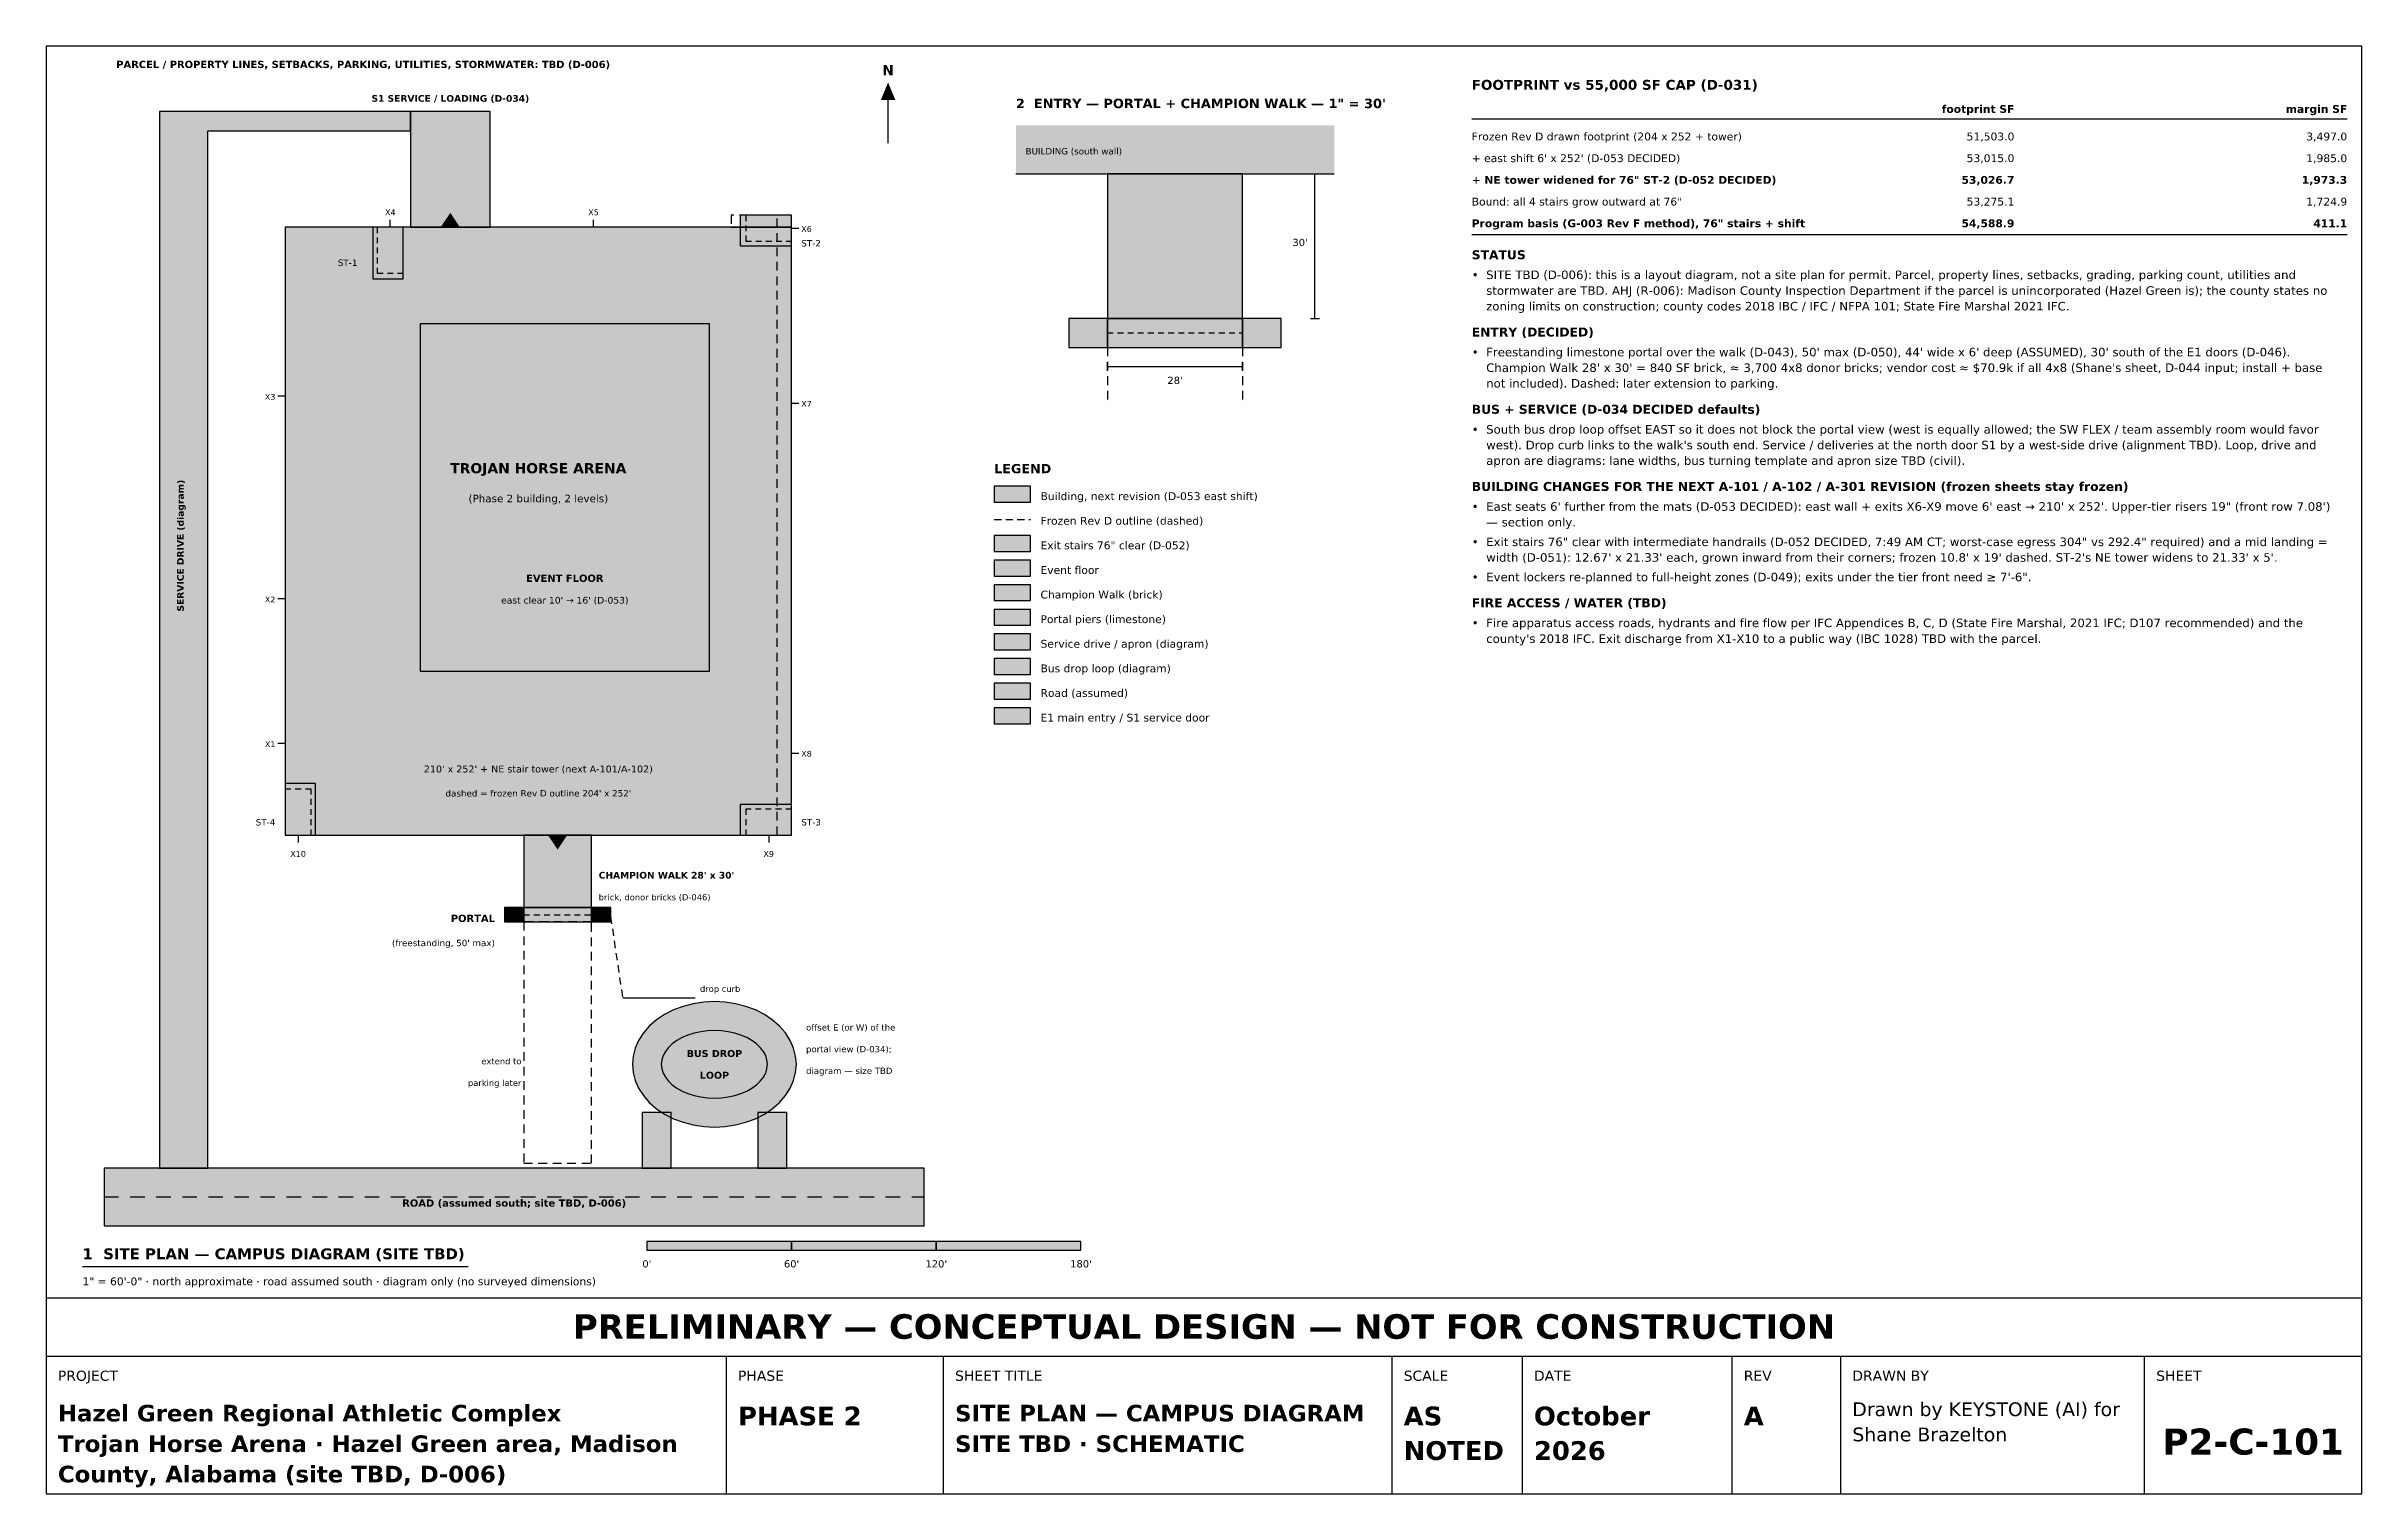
# Model space of a CAD drawing. Header units: inches. Extents: x 0.5 to 16.5, y 0.5 to 10.5.
import ezdxf
from ezdxf.enums import TextEntityAlignment as Align

# ---------------------------------------------------------------- set-up
doc = ezdxf.new("R2010")
doc.units = ezdxf.units.IN
doc.header["$MEASUREMENT"] = 0
for name, color, linetype in [('A-ANNO-DIMS', 7, 'Continuous'), ('A-ANNO-TEXT', 7, 'Continuous'), ('A-AREA-OPEN', 7, 'Continuous'), ('A-FLOR-STRS', 7, 'Continuous'), ('A-WALL', 7, 'Continuous'), ('C-SITE', 7, 'Continuous'), ('G-ANNO-TTLB', 7, 'Continuous')]:
    doc.layers.add(name, color=color, linetype=linetype)
doc.styles.add('KS-BOLD', font='DejaVuSans-Bold.ttf')
doc.styles.add('KS-REG', font='DejaVuSans.ttf')

msp = doc.modelspace()

# ---------------------------------------------------------------- hatches: boundary and pattern name
at = {"layer": 'A-ANNO-DIMS', "true_color": 0x000000}
for points in [[(4.65, 2.183), (5.65, 2.183), (5.65, 2.243), (4.65, 2.243)], [(6.65, 2.183), (7.65, 2.183), (7.65, 2.243), (6.65, 2.243)]]:
    msp.add_hatch(color=7, dxfattribs=at).paths.add_polyline_path(points)
at = {"layer": 'A-ANNO-DIMS', "true_color": 0xffffff}
msp.add_hatch(color=7, dxfattribs=at).paths.add_polyline_path([(5.65, 2.183), (6.65, 2.183), (6.65, 2.243), (5.65, 2.243)])
at = {"layer": 'A-ANNO-TEXT', "true_color": 0x000000}
msp.add_hatch(color=7, dxfattribs=at).paths.add_polyline_path([(6.267, 10.13), (6.317, 10.25), (6.367, 10.13)])
at = {"layer": 'A-FLOR-STRS', "true_color": 0x8c8c8c}
for points in [[(5.294, 9.122), (5.65, 9.122), (5.65, 9.333), (5.294, 9.333)], [(2.756, 8.894), (2.967, 8.894), (2.967, 9.25), (2.756, 9.25)], [(2.15, 5.05), (2.361, 5.05), (2.361, 5.406), (2.15, 5.406)], [(5.294, 5.05), (5.65, 5.05), (5.65, 5.261), (5.294, 5.261)]]:
    msp.add_hatch(color=7, dxfattribs=at).paths.add_polyline_path(points)
at = {"layer": 'A-WALL', "true_color": 0xefe9de}
for points in [[(7.2, 9.62), (9.4, 9.62), (9.4, 9.953), (7.2, 9.953)], [(5.294, 9.25), (5.65, 9.25), (5.65, 9.333), (5.294, 9.333)], [(2.15, 5.05), (5.65, 5.05), (5.65, 9.25), (2.15, 9.25)]]:
    msp.add_hatch(color=7, dxfattribs=at).paths.add_polyline_path(points)
at = {"layer": 'C-SITE', "true_color": 0xdadada}
for points in [[(1.283, 2.75), (1.617, 2.75), (1.617, 9.917), (3.017, 9.917), (3.017, 10.05), (1.283, 10.05)], [(3.017, 9.25), (3.567, 9.25), (3.567, 10.05), (3.017, 10.05)], [(7.05, 6.33), (7.3, 6.33), (7.3, 6.44), (7.05, 6.44)]]:
    msp.add_hatch(color=7, dxfattribs=at).paths.add_polyline_path(points)
at = {"layer": 'C-SITE', "true_color": 0xb5654a}
for points in [[(7.833, 8.62), (8.767, 8.62), (8.767, 9.62), (7.833, 9.62)], [(7.833, 8.42), (8.767, 8.42), (8.767, 8.62), (7.833, 8.62)], [(7.05, 6.67), (7.3, 6.67), (7.3, 6.78), (7.05, 6.78)], [(3.8, 4.55), (4.267, 4.55), (4.267, 5.05), (3.8, 5.05)], [(3.8, 4.45), (4.267, 4.45), (4.267, 4.55), (3.8, 4.55)]]:
    msp.add_hatch(color=7, dxfattribs=at).paths.add_polyline_path(points)
at = {"layer": 'C-SITE', "true_color": 0xcc0000}
for points in [[(8.2, 9.62), (8.4, 9.62), (8.3, 9.487)], [(3.225, 9.25), (3.358, 9.25), (3.292, 9.35)], [(7.05, 5.82), (7.3, 5.82), (7.3, 5.93), (7.05, 5.93)], [(3.967, 5.05), (4.1, 5.05), (4.033, 4.95)]]:
    msp.add_hatch(color=7, dxfattribs=at).paths.add_polyline_path(points)
at = {"layer": 'C-SITE', "true_color": 0xe6d3a8}
for points in [[(3.083, 6.183), (5.083, 6.183), (5.083, 8.583), (3.083, 8.583)], [(7.05, 6.84), (7.3, 6.84), (7.3, 6.95), (7.05, 6.95)]]:
    msp.add_hatch(color=7, dxfattribs=at).paths.add_polyline_path(points)
at = {"layer": 'C-SITE', "true_color": 0xd8cfc0}
for points in [[(7.567, 8.42), (7.833, 8.42), (7.833, 8.62), (7.567, 8.62)], [(8.767, 8.42), (9.033, 8.42), (9.033, 8.62), (8.767, 8.62)], [(7.05, 6.5), (7.3, 6.5), (7.3, 6.61), (7.05, 6.61)], [(3.667, 4.45), (3.8, 4.45), (3.8, 4.55), (3.667, 4.55)], [(4.267, 4.45), (4.4, 4.45), (4.4, 4.55), (4.267, 4.55)]]:
    msp.add_hatch(color=7, dxfattribs=at).paths.add_polyline_path(points)
at = {"layer": 'C-SITE', "true_color": 0xefe9de}
msp.add_hatch(color=7, dxfattribs=at).paths.add_polyline_path([(7.05, 7.35), (7.3, 7.35), (7.3, 7.46), (7.05, 7.46)])
at = {"layer": 'C-SITE', "true_color": 0x8c8c8c}
msp.add_hatch(color=7, dxfattribs=at).paths.add_polyline_path([(7.05, 7.01), (7.3, 7.01), (7.3, 7.12), (7.05, 7.12)])
at = {"layer": 'C-SITE', "true_color": 0xcfcfcf}
for points in [[(7.05, 6.16), (7.3, 6.16), (7.3, 6.27), (7.05, 6.27)], [(5.683, 3.467), (5.678, 3.523), (5.664, 3.579), (5.64, 3.632), (5.607, 3.683), (5.566, 3.73), (5.517, 3.773), (5.462, 3.81), (5.4, 3.842), (5.334, 3.867), (5.263, 3.885), (5.191, 3.896), (5.117, 3.9), (5.043, 3.896), (4.97, 3.885), (4.9, 3.867), (4.833, 3.842), (4.772, 3.81), (4.716, 3.773), (4.667, 3.73), (4.626, 3.683), (4.593, 3.632), (4.569, 3.579), (4.555, 3.523), (4.55, 3.467), (4.555, 3.41), (4.569, 3.355), (4.593, 3.301), (4.626, 3.25), (4.667, 3.203), (4.716, 3.16), (4.772, 3.123), (4.833, 3.091), (4.9, 3.066), (4.97, 3.048), (5.043, 3.037), (5.117, 3.033), (5.191, 3.037), (5.263, 3.048), (5.334, 3.066), (5.4, 3.091), (5.462, 3.123), (5.517, 3.16), (5.566, 3.203), (5.607, 3.25), (5.64, 3.301), (5.664, 3.355), (5.678, 3.41)], [(4.617, 2.75), (4.817, 2.75), (4.817, 3.133), (4.617, 3.133)], [(5.417, 2.75), (5.617, 2.75), (5.617, 3.133), (5.417, 3.133)]]:
    msp.add_hatch(color=7, dxfattribs=at).paths.add_polyline_path(points)
at = {"layer": 'C-SITE', "true_color": 0xc9c9c9}
for points in [[(7.05, 5.99), (7.3, 5.99), (7.3, 6.1), (7.05, 6.1)], [(0.9, 2.35), (6.567, 2.35), (6.567, 2.75), (0.9, 2.75)]]:
    msp.add_hatch(color=7, dxfattribs=at).paths.add_polyline_path(points)
at = {"layer": 'C-SITE', "true_color": 0xffffff}
msp.add_hatch(color=7, dxfattribs=at).paths.add_polyline_path([(5.483, 3.467), (5.48, 3.497), (5.471, 3.527), (5.455, 3.556), (5.434, 3.583), (5.408, 3.609), (5.376, 3.632), (5.34, 3.652), (5.3, 3.669), (5.257, 3.682), (5.212, 3.692), (5.165, 3.698), (5.117, 3.7), (5.069, 3.698), (5.022, 3.692), (4.976, 3.682), (4.933, 3.669), (4.893, 3.652), (4.857, 3.632), (4.826, 3.609), (4.799, 3.583), (4.778, 3.556), (4.762, 3.527), (4.753, 3.497), (4.75, 3.467), (4.753, 3.436), (4.762, 3.406), (4.778, 3.377), (4.799, 3.35), (4.826, 3.325), (4.857, 3.302), (4.893, 3.282), (4.933, 3.265), (4.976, 3.251), (5.022, 3.241), (5.069, 3.235), (5.117, 3.233), (5.165, 3.235), (5.212, 3.241), (5.257, 3.251), (5.3, 3.265), (5.34, 3.282), (5.376, 3.302), (5.408, 3.325), (5.434, 3.35), (5.455, 3.377), (5.471, 3.406), (5.48, 3.436)])

# ---------------------------------------------------------------- linework, layer by layer
at = {"layer": 'A-ANNO-DIMS'}
for p, q in [((9.237, 9.62), (9.297, 9.62)), ((9.267, 8.62), (9.267, 9.62)), ((9.237, 8.62), (9.297, 8.62)), ((7.833, 8.257), (7.833, 8.317)), ((7.833, 8.287), (8.767, 8.287)), ((8.767, 8.257), (8.767, 8.317))]:
    msp.add_line(p, q, dxfattribs=at)
for points in [[(4.65, 2.183), (5.65, 2.183), (5.65, 2.243), (4.65, 2.243)], [(5.65, 2.183), (6.65, 2.183), (6.65, 2.243), (5.65, 2.243)], [(6.65, 2.183), (7.65, 2.183), (7.65, 2.243), (6.65, 2.243)]]:
    msp.add_lwpolyline(points, close=True, dxfattribs=at)
at = {"layer": 'A-ANNO-TEXT'}
for p, q in [((6.317, 9.83), (6.317, 10.21)), ((10.35, 10), (16.4, 10)), ((10.35, 9.2), (16.4, 9.2)), ((0.75, 2.07), (3.415, 2.07))]:
    msp.add_line(p, q, dxfattribs=at)
at = {"layer": 'A-AREA-OPEN'}
for p, q in [((5.25, 9.333), (5.233, 9.333)), ((5.233, 9.333), (5.233, 9.273)), ((5.35, 9.333), (5.29, 9.333)), ((5.37, 9.333), (5.333, 9.333)), ((5.333, 9.333), (5.333, 9.293)), ((5.45, 9.333), (5.39, 9.333)), ((5.44, 9.333), (5.4, 9.333)), ((5.51, 9.333), (5.47, 9.333)), ((5.55, 9.333), (5.49, 9.333)), ((5.58, 9.333), (5.54, 9.333)), ((5.55, 9.25), (5.55, 9.31)), ((5.65, 9.333), (5.61, 9.333)), ((5.65, 9.293), (5.65, 9.333)), ((2.15, 9.25), (2.15, 9.19)), ((2.15, 9.15), (2.15, 9.09)), ((2.25, 9.25), (2.19, 9.25)), ((2.35, 9.25), (2.29, 9.25)), ((2.45, 9.25), (2.39, 9.25)), ((2.55, 9.25), (2.49, 9.25)), ((2.65, 9.25), (2.59, 9.25)), ((2.75, 9.25), (2.69, 9.25)), ((2.827, 9.25), (2.787, 9.25)), ((2.787, 9.25), (2.787, 9.21)), ((2.787, 9.18), (2.787, 9.14)), ((2.85, 9.25), (2.79, 9.25)), ((2.897, 9.25), (2.857, 9.25)), ((2.95, 9.25), (2.89, 9.25)), ((2.967, 9.25), (2.927, 9.25)), ((2.967, 9.213), (2.967, 9.25)), ((2.967, 9.143), (2.967, 9.183)), ((3.05, 9.25), (2.99, 9.25)), ((3.15, 9.25), (3.09, 9.25)), ((3.25, 9.25), (3.19, 9.25)), ((3.35, 9.25), (3.29, 9.25)), ((3.45, 9.25), (3.39, 9.25)), ((3.55, 9.25), (3.49, 9.25)), ((3.65, 9.25), (3.59, 9.25)), ((3.75, 9.25), (3.69, 9.25)), ((3.85, 9.25), (3.79, 9.25)), ((3.95, 9.25), (3.89, 9.25)), ((4.05, 9.25), (3.99, 9.25)), ((4.15, 9.25), (4.09, 9.25)), ((4.25, 9.25), (4.19, 9.25)), ((4.35, 9.25), (4.29, 9.25)), ((4.45, 9.25), (4.39, 9.25)), ((4.55, 9.25), (4.49, 9.25)), ((4.65, 9.25), (4.59, 9.25)), ((4.75, 9.25), (4.69, 9.25)), ((4.85, 9.25), (4.79, 9.25)), ((4.95, 9.25), (4.89, 9.25)), ((5.05, 9.25), (4.99, 9.25)), ((5.15, 9.25), (5.09, 9.25)), ((5.25, 9.25), (5.19, 9.25)), ((5.233, 9.25), (5.293, 9.25)), ((5.35, 9.25), (5.29, 9.25)), ((5.333, 9.263), (5.333, 9.223)), ((5.333, 9.25), (5.393, 9.25)), ((5.333, 9.193), (5.333, 9.153)), ((5.333, 9.153), (5.373, 9.153)), ((5.45, 9.25), (5.39, 9.25)), ((5.403, 9.153), (5.443, 9.153)), ((5.433, 9.25), (5.493, 9.25)), ((5.473, 9.153), (5.513, 9.153)), ((5.55, 9.25), (5.49, 9.25)), ((5.533, 9.25), (5.55, 9.25)), ((5.543, 9.153), (5.583, 9.153)), ((5.55, 9.15), (5.55, 9.21)), ((5.613, 9.153), (5.65, 9.153)), ((5.65, 9.223), (5.65, 9.263)), ((5.65, 9.153), (5.65, 9.193)), ((2.15, 9.05), (2.15, 8.99)), ((2.787, 9.11), (2.787, 9.07)), ((2.787, 9.04), (2.787, 9)), ((2.787, 8.97), (2.787, 8.933)), ((2.967, 9.073), (2.967, 9.113)), ((2.967, 9.003), (2.967, 9.043)), ((2.967, 8.933), (2.967, 8.973)), ((5.55, 9.05), (5.55, 9.11)), ((5.55, 8.95), (5.55, 9.01)), ((2.15, 8.95), (2.15, 8.89)), ((2.15, 8.85), (2.15, 8.79)), ((2.787, 8.933), (2.827, 8.933)), ((2.857, 8.933), (2.897, 8.933)), ((2.927, 8.933), (2.967, 8.933)), ((5.55, 8.85), (5.55, 8.91)), ((5.55, 8.75), (5.55, 8.81)), ((2.15, 8.75), (2.15, 8.69)), ((2.15, 8.65), (2.15, 8.59)), ((5.55, 8.65), (5.55, 8.71)), ((2.15, 8.55), (2.15, 8.49)), ((5.55, 8.55), (5.55, 8.61)), ((5.55, 8.45), (5.55, 8.51)), ((7.833, 8.52), (7.873, 8.52)), ((7.903, 8.52), (7.943, 8.52)), ((7.973, 8.52), (8.013, 8.52)), ((8.043, 8.52), (8.083, 8.52)), ((8.113, 8.52), (8.153, 8.52)), ((8.183, 8.52), (8.223, 8.52)), ((8.253, 8.52), (8.293, 8.52)), ((8.323, 8.52), (8.363, 8.52)), ((8.393, 8.52), (8.433, 8.52)), ((8.463, 8.52), (8.503, 8.52)), ((8.533, 8.52), (8.573, 8.52)), ((8.603, 8.52), (8.643, 8.52)), ((8.673, 8.52), (8.713, 8.52)), ((8.743, 8.52), (8.767, 8.52)), ((2.15, 8.45), (2.15, 8.39)), ((2.15, 8.35), (2.15, 8.29)), ((5.55, 8.35), (5.55, 8.41)), ((7.833, 8.42), (7.833, 8.36)), ((7.833, 8.32), (7.833, 8.26)), ((8.767, 8.42), (8.767, 8.36)), ((8.767, 8.32), (8.767, 8.26)), ((2.15, 8.25), (2.15, 8.19)), ((5.55, 8.25), (5.55, 8.31)), ((5.55, 8.15), (5.55, 8.21)), ((7.833, 8.22), (7.833, 8.16)), ((8.767, 8.22), (8.767, 8.16)), ((2.15, 8.15), (2.15, 8.09)), ((2.15, 8.05), (2.15, 7.99)), ((5.55, 8.05), (5.55, 8.11)), ((5.55, 7.95), (5.55, 8.01)), ((7.833, 8.12), (7.833, 8.06)), ((7.833, 8.02), (7.833, 8.02)), ((8.767, 8.12), (8.767, 8.06)), ((8.767, 8.02), (8.767, 8.02)), ((2.15, 7.95), (2.15, 7.89)), ((2.15, 7.85), (2.15, 7.79)), ((5.55, 7.85), (5.55, 7.91)), ((2.15, 7.75), (2.15, 7.69)), ((5.55, 7.75), (5.55, 7.81)), ((5.55, 7.65), (5.55, 7.71)), ((2.15, 7.65), (2.15, 7.59)), ((2.15, 7.55), (2.15, 7.49)), ((5.55, 7.55), (5.55, 7.61)), ((2.15, 7.45), (2.15, 7.39)), ((5.55, 7.45), (5.55, 7.51)), ((5.55, 7.35), (5.55, 7.41)), ((2.15, 7.35), (2.15, 7.29)), ((2.15, 7.25), (2.15, 7.19)), ((5.55, 7.25), (5.55, 7.31)), ((5.55, 7.15), (5.55, 7.21)), ((7.05, 7.23), (7.1, 7.23)), ((7.13, 7.23), (7.18, 7.23)), ((7.21, 7.23), (7.26, 7.23)), ((7.29, 7.23), (7.3, 7.23)), ((2.15, 7.15), (2.15, 7.09)), ((2.15, 7.05), (2.15, 6.99)), ((5.55, 7.05), (5.55, 7.11)), ((2.15, 6.95), (2.15, 6.89)), ((5.55, 6.95), (5.55, 7.01)), ((5.55, 6.85), (5.55, 6.91)), ((2.15, 6.85), (2.15, 6.79)), ((2.15, 6.75), (2.15, 6.69)), ((5.55, 6.75), (5.55, 6.81)), ((2.15, 6.65), (2.15, 6.59)), ((5.55, 6.65), (5.55, 6.71)), ((5.55, 6.55), (5.55, 6.61)), ((2.15, 6.55), (2.15, 6.49)), ((2.15, 6.45), (2.15, 6.39)), ((5.55, 6.45), (5.55, 6.51)), ((5.55, 6.35), (5.55, 6.41)), ((2.15, 6.35), (2.15, 6.29)), ((2.15, 6.25), (2.15, 6.19)), ((5.55, 6.25), (5.55, 6.31)), ((2.15, 6.15), (2.15, 6.09)), ((5.55, 6.15), (5.55, 6.21)), ((5.55, 6.05), (5.55, 6.11)), ((2.15, 6.05), (2.15, 5.99)), ((2.15, 5.95), (2.15, 5.89)), ((5.55, 5.95), (5.55, 6.01)), ((2.15, 5.85), (2.15, 5.79)), ((5.55, 5.85), (5.55, 5.91)), ((5.55, 5.75), (5.55, 5.81)), ((2.15, 5.75), (2.15, 5.69)), ((2.15, 5.65), (2.15, 5.59)), ((5.55, 5.65), (5.55, 5.71)), ((5.55, 5.55), (5.55, 5.61)), ((2.15, 5.55), (2.15, 5.49)), ((2.15, 5.45), (2.15, 5.39)), ((5.55, 5.45), (5.55, 5.51)), ((2.19, 5.367), (2.15, 5.367)), ((2.15, 5.367), (2.15, 5.327)), ((2.15, 5.35), (2.15, 5.29)), ((2.15, 5.297), (2.15, 5.257)), ((2.26, 5.367), (2.22, 5.367)), ((2.33, 5.367), (2.29, 5.367)), ((2.33, 5.33), (2.33, 5.367)), ((2.33, 5.26), (2.33, 5.3)), ((5.55, 5.35), (5.55, 5.41)), ((5.55, 5.25), (5.55, 5.31)), ((2.15, 5.25), (2.15, 5.19)), ((2.15, 5.227), (2.15, 5.187)), ((2.15, 5.157), (2.15, 5.117)), ((2.15, 5.15), (2.15, 5.09)), ((2.33, 5.19), (2.33, 5.23)), ((2.33, 5.12), (2.33, 5.16)), ((5.37, 5.23), (5.333, 5.23)), ((5.333, 5.23), (5.333, 5.19)), ((5.333, 5.16), (5.333, 5.12)), ((5.44, 5.23), (5.4, 5.23)), ((5.51, 5.23), (5.47, 5.23)), ((5.58, 5.23), (5.54, 5.23)), ((5.55, 5.15), (5.55, 5.21)), ((5.65, 5.23), (5.61, 5.23)), ((5.65, 5.19), (5.65, 5.23)), ((5.65, 5.12), (5.65, 5.16)), ((2.15, 5.087), (2.15, 5.05)), ((2.15, 5.05), (2.21, 5.05)), ((2.15, 5.05), (2.19, 5.05)), ((2.22, 5.05), (2.26, 5.05)), ((2.25, 5.05), (2.31, 5.05)), ((2.29, 5.05), (2.33, 5.05)), ((2.33, 5.05), (2.33, 5.09)), ((2.35, 5.05), (2.41, 5.05)), ((2.45, 5.05), (2.51, 5.05)), ((2.55, 5.05), (2.61, 5.05)), ((2.65, 5.05), (2.71, 5.05)), ((2.75, 5.05), (2.81, 5.05)), ((2.85, 5.05), (2.91, 5.05)), ((2.95, 5.05), (3.01, 5.05)), ((3.05, 5.05), (3.11, 5.05)), ((3.15, 5.05), (3.21, 5.05)), ((3.25, 5.05), (3.31, 5.05)), ((3.35, 5.05), (3.41, 5.05)), ((3.45, 5.05), (3.51, 5.05)), ((3.55, 5.05), (3.61, 5.05)), ((3.65, 5.05), (3.71, 5.05)), ((3.75, 5.05), (3.81, 5.05)), ((3.85, 5.05), (3.91, 5.05)), ((3.95, 5.05), (4.01, 5.05)), ((4.05, 5.05), (4.11, 5.05)), ((4.15, 5.05), (4.21, 5.05)), ((4.25, 5.05), (4.31, 5.05)), ((4.35, 5.05), (4.41, 5.05)), ((4.45, 5.05), (4.51, 5.05)), ((4.55, 5.05), (4.61, 5.05)), ((4.65, 5.05), (4.71, 5.05)), ((4.75, 5.05), (4.81, 5.05)), ((4.85, 5.05), (4.91, 5.05)), ((4.95, 5.05), (5.01, 5.05)), ((5.05, 5.05), (5.11, 5.05)), ((5.15, 5.05), (5.21, 5.05)), ((5.25, 5.05), (5.31, 5.05)), ((5.333, 5.09), (5.333, 5.05)), ((5.333, 5.05), (5.373, 5.05)), ((5.35, 5.05), (5.41, 5.05)), ((5.403, 5.05), (5.443, 5.05)), ((5.45, 5.05), (5.51, 5.05)), ((5.473, 5.05), (5.513, 5.05)), ((5.543, 5.05), (5.583, 5.05)), ((5.55, 5.05), (5.55, 5.11)), ((5.613, 5.05), (5.65, 5.05)), ((5.65, 5.05), (5.65, 5.09)), ((3.8, 4.5), (3.84, 4.5)), ((3.87, 4.5), (3.91, 4.5)), ((3.94, 4.5), (3.98, 4.5)), ((4.01, 4.5), (4.05, 4.5)), ((4.08, 4.5), (4.12, 4.5)), ((4.15, 4.5), (4.19, 4.5)), ((4.22, 4.5), (4.26, 4.5)), ((3.8, 4.45), (3.8, 4.39)), ((3.8, 4.35), (3.8, 4.29)), ((3.867, 4.45), (3.807, 4.45)), ((3.967, 4.45), (3.907, 4.45)), ((4.067, 4.45), (4.007, 4.45)), ((4.167, 4.45), (4.107, 4.45)), ((4.267, 4.45), (4.207, 4.45)), ((4.267, 4.383), (4.267, 4.443)), ((4.267, 4.283), (4.267, 4.343)), ((3.8, 4.25), (3.8, 4.19)), ((4.267, 4.183), (4.267, 4.243)), ((3.8, 4.15), (3.8, 4.09)), ((3.8, 4.05), (3.8, 3.99)), ((4.267, 4.083), (4.267, 4.143)), ((4.267, 3.983), (4.267, 4.043)), ((3.8, 3.95), (3.8, 3.89)), ((3.8, 3.85), (3.8, 3.79)), ((4.267, 3.883), (4.267, 3.943)), ((4.267, 3.783), (4.267, 3.843)), ((3.8, 3.75), (3.8, 3.69)), ((4.267, 3.683), (4.267, 3.743)), ((3.8, 3.65), (3.8, 3.59)), ((3.8, 3.55), (3.8, 3.49)), ((4.267, 3.583), (4.267, 3.643)), ((4.267, 3.483), (4.267, 3.543)), ((3.8, 3.45), (3.8, 3.39)), ((4.267, 3.383), (4.267, 3.443)), ((3.8, 3.35), (3.8, 3.29)), ((3.8, 3.25), (3.8, 3.19)), ((4.267, 3.283), (4.267, 3.343)), ((4.267, 3.183), (4.267, 3.243)), ((3.8, 3.15), (3.8, 3.09)), ((3.8, 3.05), (3.8, 2.99)), ((4.267, 3.083), (4.267, 3.143)), ((4.267, 2.983), (4.267, 3.043)), ((3.8, 2.95), (3.8, 2.89)), ((4.267, 2.883), (4.267, 2.943)), ((3.8, 2.85), (3.8, 2.79)), ((3.8, 2.783), (3.86, 2.783)), ((3.9, 2.783), (3.96, 2.783)), ((4, 2.783), (4.06, 2.783)), ((4.1, 2.783), (4.16, 2.783)), ((4.2, 2.783), (4.26, 2.783)), ((4.267, 2.783), (4.267, 2.843))]:
    msp.add_line(p, q, dxfattribs=at)
at = {"layer": 'A-FLOR-STRS'}
for points in [[(5.294, 9.122), (5.65, 9.122), (5.65, 9.333), (5.294, 9.333)], [(2.756, 8.894), (2.967, 8.894), (2.967, 9.25), (2.756, 9.25)], [(2.15, 5.05), (2.361, 5.05), (2.361, 5.406), (2.15, 5.406)], [(5.294, 5.05), (5.65, 5.05), (5.65, 5.261), (5.294, 5.261)]]:
    msp.add_lwpolyline(points, close=True, dxfattribs=at)
at = {"layer": 'A-WALL'}
msp.add_line((7.2, 9.62), (9.4, 9.62), dxfattribs=at)
for points in [[(5.294, 9.25), (5.65, 9.25), (5.65, 9.333), (5.294, 9.333)], [(2.15, 5.05), (5.65, 5.05), (5.65, 9.25), (2.15, 9.25)]]:
    msp.add_lwpolyline(points, close=True, dxfattribs=at)
at = {"layer": 'C-SITE'}
for p, q in [((2.877, 9.25), (2.877, 9.3)), ((4.281, 9.25), (4.281, 9.3)), ((5.65, 9.243), (5.7, 9.243)), ((2.15, 8.083), (2.1, 8.083)), ((5.65, 8.035), (5.7, 8.035)), ((2.15, 6.683), (2.1, 6.683)), ((2.15, 5.683), (2.1, 5.683)), ((5.65, 5.617), (5.7, 5.617)), ((2.24, 5.05), (2.24, 5)), ((5.492, 5.05), (5.492, 5)), ((4.409, 4.438), (4.402, 4.487)), ((4.421, 4.354), (4.414, 4.403)), ((4.434, 4.27), (4.427, 4.319)), ((4.446, 4.186), (4.439, 4.235)), ((4.459, 4.102), (4.451, 4.151)), ((4.471, 4.017), (4.464, 4.067)), ((4.483, 3.933), (4.476, 3.983)), ((4.483, 3.925), (4.983, 3.925)), ((0.9, 2.55), (1, 2.55)), ((1.08, 2.55), (1.18, 2.55)), ((1.26, 2.55), (1.36, 2.55)), ((1.44, 2.55), (1.54, 2.55)), ((1.62, 2.55), (1.72, 2.55)), ((1.8, 2.55), (1.9, 2.55)), ((1.98, 2.55), (2.08, 2.55)), ((2.16, 2.55), (2.26, 2.55)), ((2.34, 2.55), (2.44, 2.55)), ((2.52, 2.55), (2.62, 2.55)), ((2.7, 2.55), (2.8, 2.55)), ((2.88, 2.55), (2.98, 2.55)), ((3.06, 2.55), (3.16, 2.55)), ((3.24, 2.55), (3.34, 2.55)), ((3.42, 2.55), (3.52, 2.55)), ((3.6, 2.55), (3.7, 2.55)), ((3.78, 2.55), (3.88, 2.55)), ((3.96, 2.55), (4.06, 2.55)), ((4.14, 2.55), (4.24, 2.55)), ((4.32, 2.55), (4.42, 2.55)), ((4.5, 2.55), (4.6, 2.55)), ((4.68, 2.55), (4.78, 2.55)), ((4.86, 2.55), (4.96, 2.55)), ((5.04, 2.55), (5.14, 2.55)), ((5.22, 2.55), (5.32, 2.55)), ((5.4, 2.55), (5.5, 2.55)), ((5.58, 2.55), (5.68, 2.55)), ((5.76, 2.55), (5.86, 2.55)), ((5.94, 2.55), (6.04, 2.55)), ((6.12, 2.55), (6.22, 2.55)), ((6.3, 2.55), (6.4, 2.55)), ((6.48, 2.55), (6.567, 2.55))]:
    msp.add_line(p, q, dxfattribs=at)
for points in [[(1.283, 2.75), (1.617, 2.75), (1.617, 9.917), (3.017, 9.917), (3.017, 10.05), (1.283, 10.05)], [(3.017, 9.25), (3.567, 9.25), (3.567, 10.05), (3.017, 10.05)], [(7.833, 8.62), (8.767, 8.62), (8.767, 9.62), (7.833, 9.62)], [(3.083, 6.183), (5.083, 6.183), (5.083, 8.583), (3.083, 8.583)], [(7.567, 8.42), (7.833, 8.42), (7.833, 8.62), (7.567, 8.62)], [(7.833, 8.42), (8.767, 8.42), (8.767, 8.62), (7.833, 8.62)], [(8.767, 8.42), (9.033, 8.42), (9.033, 8.62), (8.767, 8.62)], [(7.05, 7.35), (7.3, 7.35), (7.3, 7.46), (7.05, 7.46)], [(7.05, 7.01), (7.3, 7.01), (7.3, 7.12), (7.05, 7.12)], [(7.05, 6.84), (7.3, 6.84), (7.3, 6.95), (7.05, 6.95)], [(7.05, 6.67), (7.3, 6.67), (7.3, 6.78), (7.05, 6.78)], [(7.05, 6.5), (7.3, 6.5), (7.3, 6.61), (7.05, 6.61)], [(7.05, 6.33), (7.3, 6.33), (7.3, 6.44), (7.05, 6.44)], [(7.05, 6.16), (7.3, 6.16), (7.3, 6.27), (7.05, 6.27)], [(7.05, 5.99), (7.3, 5.99), (7.3, 6.1), (7.05, 6.1)], [(7.05, 5.82), (7.3, 5.82), (7.3, 5.93), (7.05, 5.93)], [(3.8, 4.55), (4.267, 4.55), (4.267, 5.05), (3.8, 5.05)], [(3.667, 4.45), (3.8, 4.45), (3.8, 4.55), (3.667, 4.55)], [(3.8, 4.45), (4.267, 4.45), (4.267, 4.55), (3.8, 4.55)], [(4.267, 4.45), (4.4, 4.45), (4.4, 4.55), (4.267, 4.55)], [(5.683, 3.467), (5.678, 3.523), (5.664, 3.579), (5.64, 3.632), (5.607, 3.683), (5.566, 3.73), (5.517, 3.773), (5.462, 3.81), (5.4, 3.842), (5.334, 3.867), (5.263, 3.885), (5.191, 3.896), (5.117, 3.9), (5.043, 3.896), (4.97, 3.885), (4.9, 3.867), (4.833, 3.842), (4.772, 3.81), (4.716, 3.773), (4.667, 3.73), (4.626, 3.683), (4.593, 3.632), (4.569, 3.579), (4.555, 3.523), (4.55, 3.467), (4.555, 3.41), (4.569, 3.355), (4.593, 3.301), (4.626, 3.25), (4.667, 3.203), (4.716, 3.16), (4.772, 3.123), (4.833, 3.091), (4.9, 3.066), (4.97, 3.048), (5.043, 3.037), (5.117, 3.033), (5.191, 3.037), (5.263, 3.048), (5.334, 3.066), (5.4, 3.091), (5.462, 3.123), (5.517, 3.16), (5.566, 3.203), (5.607, 3.25), (5.64, 3.301), (5.664, 3.355), (5.678, 3.41)], [(5.483, 3.467), (5.48, 3.497), (5.471, 3.527), (5.455, 3.556), (5.434, 3.583), (5.408, 3.609), (5.376, 3.632), (5.34, 3.652), (5.3, 3.669), (5.257, 3.682), (5.212, 3.692), (5.165, 3.698), (5.117, 3.7), (5.069, 3.698), (5.022, 3.692), (4.976, 3.682), (4.933, 3.669), (4.893, 3.652), (4.857, 3.632), (4.826, 3.609), (4.799, 3.583), (4.778, 3.556), (4.762, 3.527), (4.753, 3.497), (4.75, 3.467), (4.753, 3.436), (4.762, 3.406), (4.778, 3.377), (4.799, 3.35), (4.826, 3.325), (4.857, 3.302), (4.893, 3.282), (4.933, 3.265), (4.976, 3.251), (5.022, 3.241), (5.069, 3.235), (5.117, 3.233), (5.165, 3.235), (5.212, 3.241), (5.257, 3.251), (5.3, 3.265), (5.34, 3.282), (5.376, 3.302), (5.408, 3.325), (5.434, 3.35), (5.455, 3.377), (5.471, 3.406), (5.48, 3.436)], [(4.617, 2.75), (4.817, 2.75), (4.817, 3.133), (4.617, 3.133)], [(5.417, 2.75), (5.617, 2.75), (5.617, 3.133), (5.417, 3.133)], [(0.9, 2.35), (6.567, 2.35), (6.567, 2.75), (0.9, 2.75)]]:
    msp.add_lwpolyline(points, close=True, dxfattribs=at)
at = {"layer": 'G-ANNO-TTLB'}
for p, q in [((0.5, 1.45), (16.5, 1.45)), ((5.2, 0.5), (5.2, 1.45)), ((6.7, 0.5), (6.7, 1.45)), ((9.8, 0.5), (9.8, 1.45)), ((10.7, 0.5), (10.7, 1.45)), ((12.15, 0.5), (12.15, 1.45)), ((12.9, 0.5), (12.9, 1.45)), ((15, 0.5), (15, 1.45))]:
    msp.add_line(p, q, dxfattribs=at)
for points in [[(0.5, 0.5), (16.5, 0.5), (16.5, 10.5), (0.5, 10.5)], [(0.5, 1.45), (16.5, 1.45), (16.5, 1.85), (0.5, 1.85)]]:
    msp.add_lwpolyline(points, close=True, dxfattribs=at)

# ---------------------------------------------------------------- texts
at = {"layer": 'A-ANNO-DIMS', "style": 'KS-REG'}
msp.add_text("30'", height=0.05, dxfattribs=at).set_placement((9.217, 9.12), align=Align.RIGHT)
for s, p in [("28'", (8.3, 8.167)), ("0'", (4.65, 2.063)), ("60'", (5.65, 2.063)), ("120'", (6.65, 2.063)), ("180'", (7.65, 2.063))]:
    msp.add_text(s, height=0.05, dxfattribs=at).set_placement(p, align=Align.CENTER)
at = {"layer": 'A-ANNO-TEXT'}
for s, height, style, p in [('PARCEL / PROPERTY LINES, SETBACKS, PARKING, UTILITIES, STORMWATER: TBD (D-006)', 0.05, 'KS-BOLD', (0.983, 10.35)), ('FOOTPRINT vs 55,000 SF CAP (D-031)', 0.068, 'KS-BOLD', (10.35, 10.2)), ('2  ENTRY — PORTAL + CHAMPION WALK — 1" = 30\'', 0.065, 'KS-BOLD', (7.2, 10.073)), ('BUILDING (south wall)', 0.044, 'KS-REG', (7.267, 9.753)), ('Frozen Rev D drawn footprint (204 x 252 + tower)', 0.054, 'KS-REG', (10.35, 9.85)), ("+ east shift 6' x 252' (D-053 DECIDED)", 0.054, 'KS-REG', (10.35, 9.7)), ('+ NE tower widened for 76" ST-2 (D-052 DECIDED)', 0.054, 'KS-BOLD', (10.35, 9.55)), ('Bound: all 4 stairs grow outward at 76"', 0.054, 'KS-REG', (10.35, 9.4)), ('Program basis (G-003 Rev F method), 76" stairs + shift', 0.054, 'KS-BOLD', (10.35, 9.25)), ('X6', 0.04, 'KS-REG', (5.717, 9.218)), ('ST-2', 0.044, 'KS-REG', (5.717, 9.117)), ('STATUS', 0.062, 'KS-BOLD', (10.35, 9.029)), ('•', 0.059, 'KS-REG', (10.35, 8.892)), ('stormwater are TBD. AHJ (R-006): Madison County Inspection Department if the parcel is unincorporated (Hazel Green is); the county states no', 0.059, 'KS-REG', (10.45, 8.783)), ('SITE TBD (D-006): this is a layout diagram, not a site plan for permit. Parcel, property lines, setbacks, grading, parking count, utilities and', 0.059, 'KS-REG', (10.45, 8.892)), ('zoning limits on construction; county codes 2018 IBC / IFC / NFPA 101; State Fire Marshal 2021 IFC.', 0.059, 'KS-REG', (10.45, 8.675)), ('ENTRY (DECIDED)', 0.062, 'KS-BOLD', (10.35, 8.495)), ('•', 0.059, 'KS-REG', (10.35, 8.358)), ("Freestanding limestone portal over the walk (D-043), 50' max (D-050), 44' wide x 6' deep (ASSUMED), 30' south of the E1 doors (D-046).", 0.059, 'KS-REG', (10.45, 8.358)), ("Champion Walk 28' x 30' = 840 SF brick, ≈ 3,700 4x8 donor bricks; vendor cost ≈ $70.9k if all 4x8 (Shane's sheet, D-044 input; install + base", 0.059, 'KS-REG', (10.45, 8.25)), ('not included). Dashed: later extension to parking.', 0.059, 'KS-REG', (10.45, 8.142)), ('X7', 0.04, 'KS-REG', (5.717, 8.01)), ('BUS + SERVICE (D-034 DECIDED defaults)', 0.062, 'KS-BOLD', (10.35, 7.961)), ('•', 0.059, 'KS-REG', (10.35, 7.824)), ('South bus drop loop offset EAST so it does not block the portal view (west is equally allowed; the SW FLEX / team assembly room would favor', 0.059, 'KS-REG', (10.45, 7.824)), ("west). Drop curb links to the walk's south end. Service / deliveries at the north door S1 by a west-side drive (alignment TBD). Loop, drive and", 0.059, 'KS-REG', (10.45, 7.716)), ('LEGEND', 0.064, 'KS-BOLD', (7.05, 7.55)), ('apron are diagrams: lane widths, bus turning template and apron size TBD (civil).', 0.059, 'KS-REG', (10.45, 7.608)), ('Building, next revision (D-053 east shift)', 0.054, 'KS-REG', (7.37, 7.365)), ('BUILDING CHANGES FOR THE NEXT A-101 / A-102 / A-301 REVISION (frozen sheets stay frozen)', 0.062, 'KS-BOLD', (10.35, 7.428)), ('Frozen Rev D outline (dashed)', 0.054, 'KS-REG', (7.37, 7.195)), ('•', 0.059, 'KS-REG', (10.35, 7.291)), ('— section only.', 0.059, 'KS-REG', (10.45, 7.183)), ('East seats 6\' further from the mats (D-053 DECIDED): east wall + exits X6-X9 move 6\' east → 210\' x 252\'. Upper-tier risers 19" (front row 7.08\')', 0.059, 'KS-REG', (10.45, 7.291)), ('Exit stairs 76" clear (D-052)', 0.054, 'KS-REG', (7.37, 7.025)), ('•', 0.059, 'KS-REG', (10.35, 7.047)), ('Exit stairs 76" clear with intermediate handrails (D-052 DECIDED, 7:49 AM CT; worst-case egress 304" vs 292.4" required) and a mid landing =', 0.059, 'KS-REG', (10.45, 7.047)), ('Event floor', 0.054, 'KS-REG', (7.37, 6.855)), ("width (D-051): 12.67' x 21.33' each, grown inward from their corners; frozen 10.8' x 19' dashed. ST-2's NE tower widens to 21.33' x 5'.", 0.059, 'KS-REG', (10.45, 6.939)), ('Champion Walk (brick)', 0.054, 'KS-REG', (7.37, 6.685)), ('•', 0.059, 'KS-REG', (10.35, 6.804)), ('Event lockers re-planned to full-height zones (D-049); exits under the tier front need ≥ 7\'-6".', 0.059, 'KS-REG', (10.45, 6.804)), ('Portal piers (limestone)', 0.054, 'KS-REG', (7.37, 6.515)), ('FIRE ACCESS / WATER (TBD)', 0.062, 'KS-BOLD', (10.35, 6.624)), ('Service drive / apron (diagram)', 0.054, 'KS-REG', (7.37, 6.345)), ('•', 0.059, 'KS-REG', (10.35, 6.487)), ("county's 2018 IFC. Exit discharge from X1-X10 to a public way (IBC 1028) TBD with the parcel.", 0.059, 'KS-REG', (10.45, 6.378)), ('Fire apparatus access roads, hydrants and fire flow per IFC Appendices B, C, D (State Fire Marshal, 2021 IFC; D107 recommended) and the', 0.059, 'KS-REG', (10.45, 6.487)), ('Bus drop loop (diagram)', 0.054, 'KS-REG', (7.37, 6.175)), ('Road (assumed)', 0.054, 'KS-REG', (7.37, 6.005)), ('E1 main entry / S1 service door', 0.054, 'KS-REG', (7.37, 5.835)), ('X8', 0.04, 'KS-REG', (5.717, 5.592)), ('ST-3', 0.044, 'KS-REG', (5.717, 5.117)), ("CHAMPION WALK 28' x 30'", 0.046, 'KS-BOLD', (4.317, 4.75)), ('brick, donor bricks (D-046)', 0.042, 'KS-REG', (4.317, 4.6)), ('drop curb', 0.042, 'KS-REG', (5.017, 3.967)), ('offset E (or W) of the', 0.043, 'KS-REG', (5.75, 3.7)), ('portal view (D-034);', 0.043, 'KS-REG', (5.75, 3.55)), ('diagram — size TBD', 0.043, 'KS-REG', (5.75, 3.4)), ('1  SITE PLAN — CAMPUS DIAGRAM (SITE TBD)', 0.075, 'KS-BOLD', (0.75, 2.12)), ('1" = 60\'-0" · north approximate · road assumed south · diagram only (no surveyed dimensions)', 0.054, 'KS-REG', (0.75, 1.94))]:
    msp.add_text(s, height=height, dxfattribs=dict(at, style=style)).set_placement(p)
for s, height, style, p in [('N', 0.07, 'KS-BOLD', (6.317, 10.3)), ('S1 SERVICE / LOADING (D-034)', 0.046, 'KS-BOLD', (3.292, 10.117)), ('X4', 0.04, 'KS-REG', (2.877, 9.333)), ('X5', 0.04, 'KS-REG', (4.281, 9.333)), ('TROJAN HORSE ARENA', 0.07, 'KS-BOLD', (3.9, 7.55)), ('(Phase 2 building, 2 levels)', 0.052, 'KS-REG', (3.9, 7.35)), ('EVENT FLOOR', 0.05, 'KS-BOLD', (4.083, 6.8)), ("east clear 10' → 16' (D-053)", 0.046, 'KS-REG', (4.083, 6.65)), ("210' x 252' + NE stair tower (next A-101/A-102)", 0.048, 'KS-REG', (3.9, 5.483)), ("dashed = frozen Rev D outline 204' x 252'", 0.044, 'KS-REG', (3.9, 5.317)), ('X10', 0.04, 'KS-REG', (2.24, 4.9)), ('X9', 0.04, 'KS-REG', (5.492, 4.9)), ('BUS DROP', 0.048, 'KS-BOLD', (5.117, 3.517)), ('LOOP', 0.048, 'KS-BOLD', (5.117, 3.367)), ('ROAD (assumed south; site TBD, D-006)', 0.05, 'KS-BOLD', (3.733, 2.483))]:
    msp.add_text(s, height=height, dxfattribs=dict(at, style=style)).set_placement(p, align=Align.CENTER)
for s, height, style, p in [('footprint SF', 0.054, 'KS-BOLD', (14.1, 10.04)), ('margin SF', 0.054, 'KS-BOLD', (16.4, 10.04)), ('51,503.0', 0.054, 'KS-REG', (14.1, 9.85)), ('3,497.0', 0.054, 'KS-REG', (16.4, 9.85)), ('53,026.7', 0.054, 'KS-BOLD', (14.1, 9.55)), ('53,015.0', 0.054, 'KS-REG', (14.1, 9.7)), ('1,973.3', 0.054, 'KS-BOLD', (16.4, 9.55)), ('1,985.0', 0.054, 'KS-REG', (16.4, 9.7)), ('53,275.1', 0.054, 'KS-REG', (14.1, 9.4)), ('1,724.9', 0.054, 'KS-REG', (16.4, 9.4)), ('54,588.9', 0.054, 'KS-BOLD', (14.1, 9.25)), ('411.1', 0.054, 'KS-BOLD', (16.4, 9.25)), ('ST-1', 0.044, 'KS-REG', (2.65, 8.983)), ('X3', 0.04, 'KS-REG', (2.083, 8.058)), ('X2', 0.04, 'KS-REG', (2.083, 6.658)), ('X1', 0.04, 'KS-REG', (2.083, 5.658)), ('ST-4', 0.044, 'KS-REG', (2.083, 5.117)), ('PORTAL', 0.05, 'KS-BOLD', (3.6, 4.45)), ("(freestanding, 50' max)", 0.044, 'KS-REG', (3.6, 4.283)), ('parking later', 0.042, 'KS-REG', (3.783, 3.317)), ('extend to', 0.042, 'KS-REG', (3.783, 3.467))]:
    msp.add_text(s, height=height, dxfattribs=dict(at, style=style)).set_placement(p, align=Align.RIGHT)
at = {"layer": 'A-ANNO-TEXT', "style": 'KS-BOLD'}
msp.add_text('SERVICE DRIVE (diagram)', height=0.046, rotation=90, dxfattribs=at).set_placement((1.45, 7.05), align=Align.CENTER)
at = {"layer": 'G-ANNO-TTLB', "style": 'KS-BOLD'}
for s, height, p in [('PRELIMINARY — CONCEPTUAL DESIGN — NOT FOR CONSTRUCTION', 0.17, (8.5, 1.57)), ('P2-C-101', 0.18, (15.75, 0.77))]:
    msp.add_text(s, height=height, dxfattribs=at).set_placement(p, align=Align.CENTER)
at = {"layer": 'G-ANNO-TTLB'}
for s, height, style, p in [('PROJECT', 0.07, 'KS-REG', (0.58, 1.28)), ('PHASE', 0.07, 'KS-REG', (5.28, 1.28)), ('SHEET TITLE', 0.07, 'KS-REG', (6.78, 1.28)), ('SCALE', 0.07, 'KS-REG', (9.88, 1.28)), ('DATE', 0.07, 'KS-REG', (10.78, 1.28)), ('REV', 0.07, 'KS-REG', (12.23, 1.28)), ('DRAWN BY', 0.07, 'KS-REG', (12.98, 1.28)), ('SHEET', 0.07, 'KS-REG', (15.08, 1.28)), ('Drawn by KEYSTONE (AI) for', 0.095, 'KS-REG', (12.98, 1.036)), ('Hazel Green Regional Athletic Complex', 0.115, 'KS-BOLD', (0.58, 0.999)), ('PHASE 2', 0.13, 'KS-BOLD', (5.28, 0.972)), ('SITE PLAN — CAMPUS DIAGRAM', 0.115, 'KS-BOLD', (6.78, 0.999)), ('AS', 0.13, 'KS-BOLD', (9.88, 0.972)), ('October', 0.13, 'KS-BOLD', (10.78, 0.972)), ('A', 0.13, 'KS-BOLD', (12.23, 0.972)), ('Shane Brazelton', 0.095, 'KS-REG', (12.98, 0.862)), ('Trojan Horse Arena · Hazel Green area, Madison', 0.115, 'KS-BOLD', (0.58, 0.788)), ('SITE TBD · SCHEMATIC', 0.115, 'KS-BOLD', (6.78, 0.788)), ('NOTED', 0.13, 'KS-BOLD', (9.88, 0.733)), ('2026', 0.13, 'KS-BOLD', (10.78, 0.733)), ('County, Alabama (site TBD, D-006)', 0.115, 'KS-BOLD', (0.58, 0.578))]:
    msp.add_text(s, height=height, dxfattribs=dict(at, style=style)).set_placement(p)

doc.saveas('drawing.dxf')
